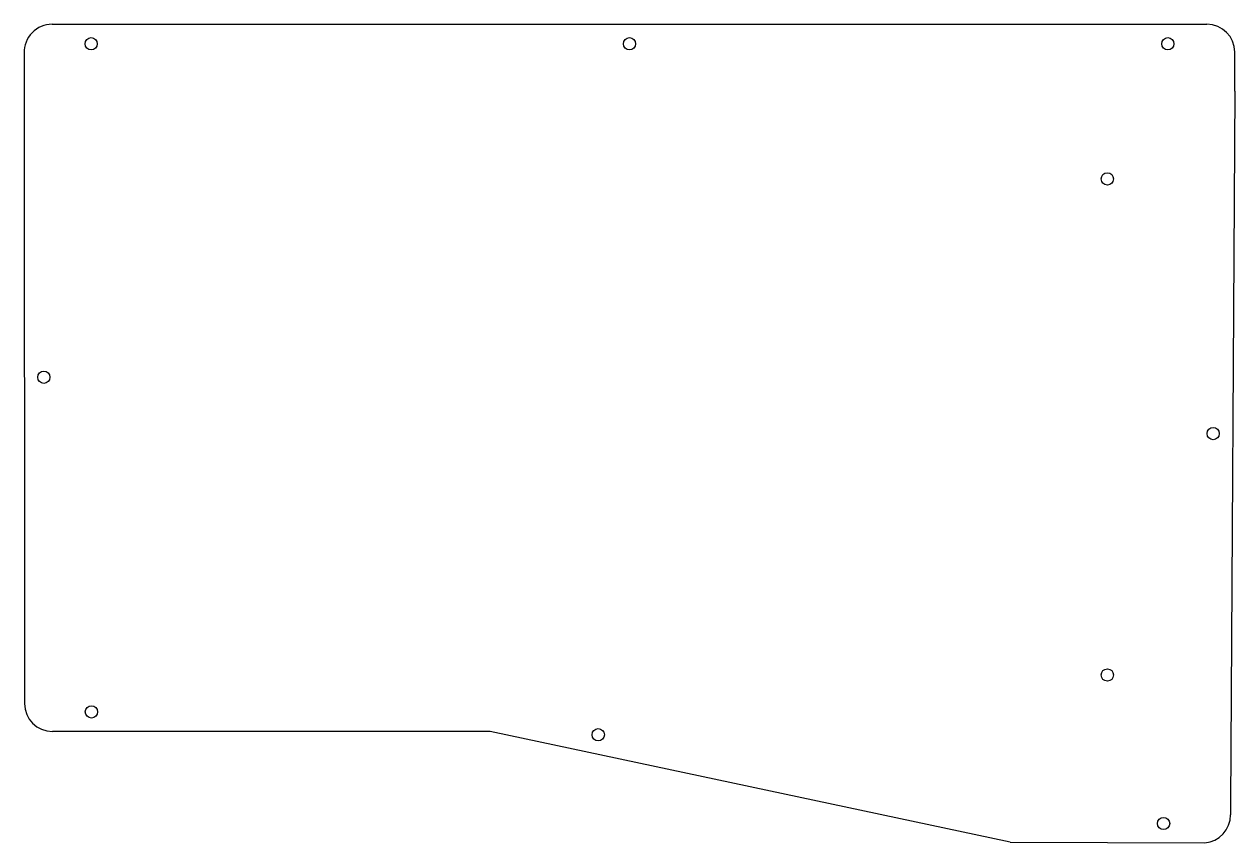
# Model space of a CAD drawing. Header units: inches. Extents: x 6 to 223, y 7 to 154.
import ezdxf

# ---------------------------------------------------------------- set-up
doc = ezdxf.new("R2010")
doc.units = ezdxf.units.IN
doc.header["$MEASUREMENT"] = 0

msp = doc.modelspace()

# ---------------------------------------------------------------- linework, layer by layer
for p, q in [((10.75, 153.66), (217.66, 153.66)), ((5.75, 148.81), (5.8, 31.99)), ((222.66, 141.66), (222.66, 148.66)), ((222.66, 141.66), (221.9, 14.01)), ((89.26, 27), (10.8, 27)), ((182.38, 7.16), (89.26, 27)), ((182.38, 7.16), (89.26, 27)), ((221.9, 14.01), (221.9, 12.05)), ((182.38, 7.16), (217.27, 7.06))]:
    msp.add_line(p, q)
for centre in [(17.75, 150.16), (114.2, 150.16), (210.66, 150.16), (199.82, 125.95), (9.27, 90.43), (218.78, 80.34), (199.82, 37.11), (17.8, 30.5), (108.6, 26.42), (209.9, 10.51)]:
    msp.add_circle(centre, 1.1)
for centre, start, end in [((10.75, 148.66), 90, 181.7313), ((217.66, 148.66), 0, 90), ((10.8, 32), 180.0254, 270), ((216.9, 12.05), 274.2018, 0)]:
    msp.add_arc(centre, 5, start, end)

doc.saveas('drawing.dxf')
